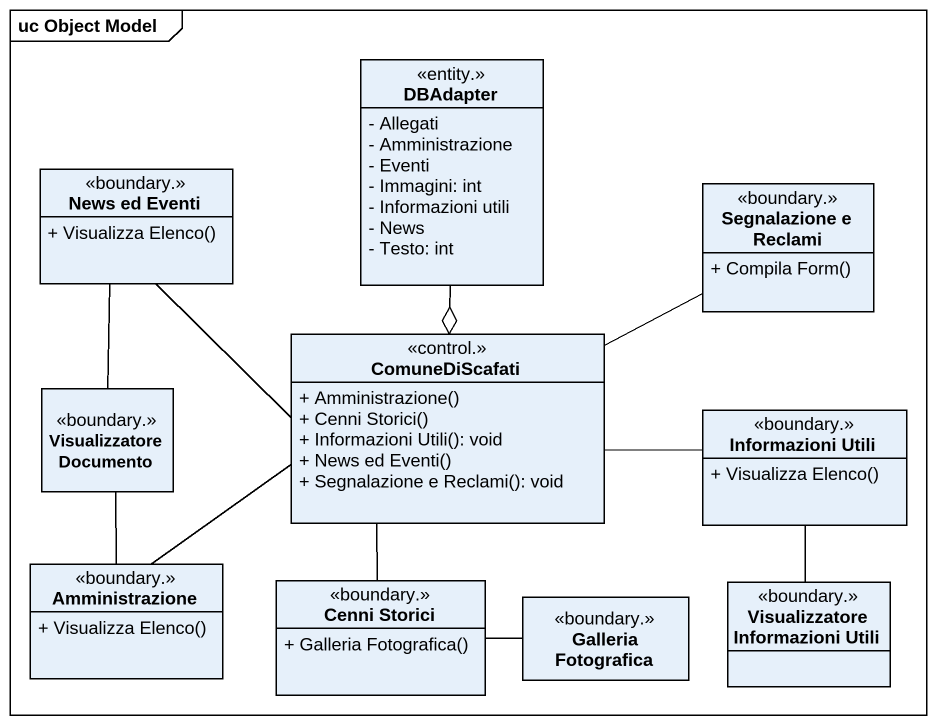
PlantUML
@startuml
mainframe uc Object Model
hide circle
hide empty members
skinparam classAttributeIconSize 0
class DBAdapter <<entity.>> {
  - Allegati
  - Amministrazione
  - Eventi
  - Immagini: int
  - Informazioni utili
  - News
  - Testo: int
}
class "News ed Eventi" as News_ed_Eventi <<boundary.>> {
  + Visualizza Elenco()
}
class "Segnalazione e Reclami" as Segnalazione_e_Reclami <<boundary.>> {
  + Compila Form()
}
class ComuneDiScafati <<control.>> {
  + Amministrazione()
  + Cenni Storici()
  + Informazioni Utili(): void
  + News ed Eventi()
  + Segnalazione e Reclami(): void
}
class "Visualizzatore Documento" as Visualizzatore_Documento <<boundary.>>
class "Informazioni Utili" as Informazioni_Utili <<boundary.>> {
  + Visualizza Elenco()
}
class Amministrazione <<boundary.>> {
  + Visualizza Elenco()
}
class "Cenni Storici" as Cenni_Storici <<boundary.>> {
  + Galleria Fotografica()
}
class "Galleria Fotografica" as Galleria_Fotografica <<boundary.>>
class "Visualizzatore Informazioni Utili" as Visualizzatore_Informazioni <<boundary.>>
DBAdapter --o ComuneDiScafati
News_ed_Eventi -- ComuneDiScafati
Segnalazione_e_Reclami -left- ComuneDiScafati
Visualizzatore_Documento -up- News_ed_Eventi
Visualizzatore_Documento -- Amministrazione
Informazioni_Utili -left- ComuneDiScafati
Amministrazione -right- ComuneDiScafati
Cenni_Storici -up- ComuneDiScafati
Galleria_Fotografica -left- Cenni_Storici
Visualizzatore_Informazioni -up- Informazioni_Utili
@enduml
